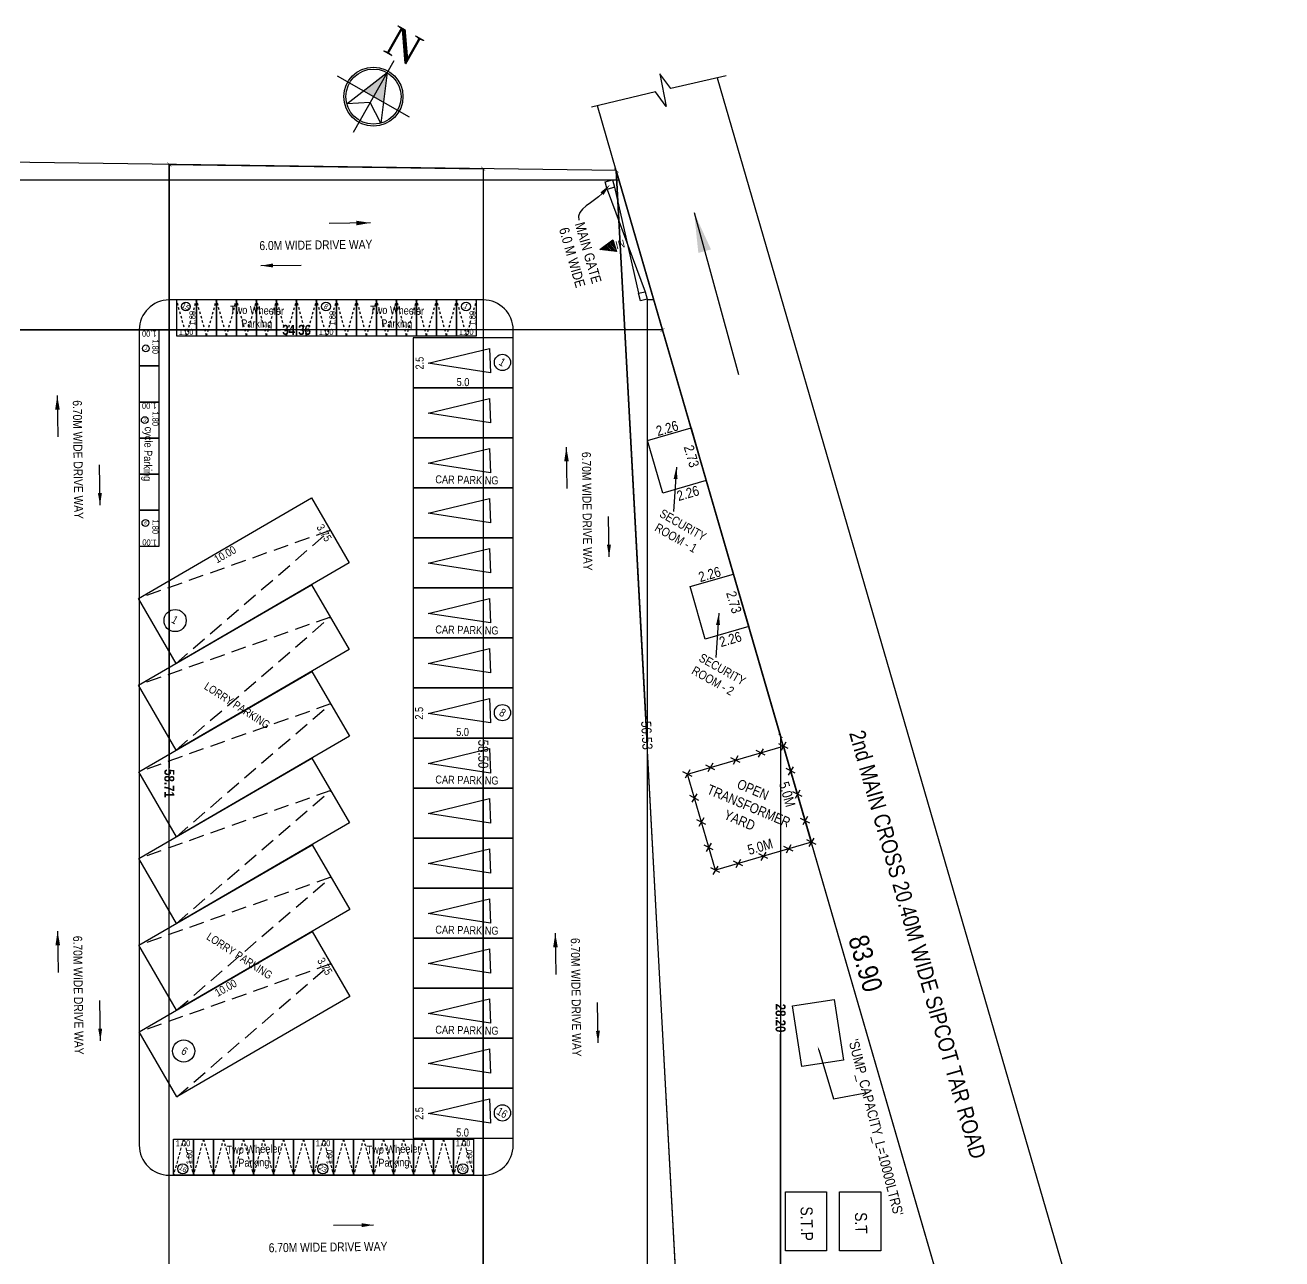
# Model space of a CAD drawing. Header units: metres. Extents: x -488 to 4759, y 38 to 2071.
# Drawn here: x 3137.4 to 3200.2, y 71.5 to 133.2 of the extents above; entities that cross this region are included whole.
import ezdxf
from ezdxf import colors
from ezdxf.entities.mleader import LeaderData, LeaderLine
from ezdxf.lldxf.tags import DXFTag
from ezdxf.math import Vec2, Vec3

# ---------------------------------------------------------------- set-up
doc = ezdxf.new("R2010")
doc.units = ezdxf.units.M
doc.header["$MEASUREMENT"] = 0
doc.linetypes.add('DASHED2', pattern=[0.375, 0.25, -0.125])
doc.linetypes.add('HIDDEN', pattern=[0.375, 0.25, -0.125])
doc.layers.add('0 @ 1', color=7, linetype='Continuous')
doc.styles.add('2', font='swissc.ttf', dxfattribs={"height": 0.23})
doc.styles.add('CODE', font='swissc.ttf', dxfattribs={"height": 0.25})
doc.styles.add('default_mm', font='ARIALN.TTF', dxfattribs={"height": 30})
doc.styles.get("Standard").update_dxf_attribs({"font": 'arial.ttf', "height": 0.23})
doc.styles.add('USA TEXT', font='GOTHIC.TTF', dxfattribs={"height": 0.5})
tags = doc.linetypes.add('00$1$HIDDEN', pattern=[0.375, 0.25, -0.125]).pattern_tags.tags
tags[6:7] = [DXFTag(74, 4), DXFTag(75, 0), DXFTag(340, '0'), DXFTag(46, 1.0), DXFTag(50, 0.0), DXFTag(44, 0.0), DXFTag(45, 0.0)]
tags[4:5] = [DXFTag(74, 4), DXFTag(75, 0), DXFTag(340, '0'), DXFTag(46, 1.0), DXFTag(50, 0.0), DXFTag(44, 0.0), DXFTag(45, 0.0)]
doc.dimstyles.new('OUTER', dxfattribs={"dimscale": 0, "dimtxt": 0.3, "dimasz": 0.18, "dimexe": 0.18, "dimexo": 0.0625, "dimgap": 0.09, "dimtad": 0, "dimzin": 0, "dimdsep": 46, "dimtxsty": 'CODE', "dimcen": 0.09, "dimse1": 1, "dimse2": 1, "dimclrd": 8, "dimclrt": 1, "dimadec": 0, "dimazin": 0, "dimtfac": 1, "dimtofl": 0, "dimtmove": 0, "dimatfit": 3, "dimfxl": 0, "dimtolj": 1, "dimtzin": 0, "dimarcsym": 0})

# ---------------------------------------------------------------- blocks, each defined once
blk = doc.blocks.new('_ArchTick')
at = {"const_width": 0.15}
blk.add_lwpolyline([(-0.5, -0.5), (0.5, 0.5)], dxfattribs=at)
blk = doc.blocks.new('*D431')
at = {"color": 0, "lineweight": -2, "ltscale": 400}
for p, q in [((3134.923, 117.933), (3150.175, 117.933)), ((3169.278, 117.934), (3151.796, 117.933))]:
    blk.add_line(p, q, dxfattribs=at)
at = {"layer": 'Defpoints', "color": 0, "lineweight": -2, "ltscale": 400}
for p in [(3134.923, 117.933), (3169.278, 117.934), (3169.278, 117.934)]:
    blk.add_point(p, dxfattribs=at)
at = {"color": 0, "lineweight": -2, "ltscale": 400, "xscale": 0.2, "yscale": 0.2, "zscale": 0.2}
for p, rotation in [((3134.923, 117.933), 180.0004421320107), ((3169.278, 117.934), 0.0004421320106952)]:
    blk.add_blockref('_ArchTick', p, dxfattribs=dict(at, rotation=rotation))
at = {"color": 0, "ltscale": 400, "insert": (3150.986, 117.933), "char_height": 0.25, "attachment_point": 5, "rotation": 0.00044, "style": 'CODE'}
blk.add_mtext('\\A1;{\\fSwis721 Cn BT|b1|i0|c0|p34;\\H2x;34.36}', dxfattribs=at)
blk = doc.blocks.new('*D415')
at = {"color": 0, "lineweight": -2, "ltscale": 400}
for p, q in [((3160.313, 125.992), (3160.313, 97.549)), ((3160.313, 67.494), (3160.313, 95.937))]:
    blk.add_line(p, q, dxfattribs=at)
at = {"layer": 'Defpoints', "color": 0, "lineweight": -2, "ltscale": 400}
for p in [(3160.313, 125.992), (3160.313, 125.992), (3160.313, 67.494)]:
    blk.add_point(p, dxfattribs=at)
at = {"color": 0, "lineweight": -2, "ltscale": 400, "xscale": 0.2, "yscale": 0.2, "zscale": 0.2}
for p, rotation in [((3160.313, 125.992), 90.00044213217377), ((3160.313, 67.494), 270.0004421321738)]:
    blk.add_blockref('_ArchTick', p, dxfattribs=dict(at, rotation=rotation))
at = {"color": 0, "ltscale": 400, "insert": (3160.313, 96.743), "char_height": 0.25, "attachment_point": 5, "rotation": 270.00044, "style": 'CODE'}
blk.add_mtext('\\A1;{\\H2x;58.50}', dxfattribs=at)
blk = doc.blocks.new('*D414')
at = {"color": 0, "lineweight": -2, "ltscale": 400}
for p, q in [((3144.623, 126.206), (3144.623, 96.045)), ((3144.623, 67.493), (3144.623, 94.5))]:
    blk.add_line(p, q, dxfattribs=at)
at = {"layer": 'Defpoints', "color": 0, "lineweight": -2, "ltscale": 400}
for p in [(3144.623, 126.206), (3144.623, 126.206), (3144.623, 67.493)]:
    blk.add_point(p, dxfattribs=at)
at = {"color": 0, "lineweight": -2, "ltscale": 400, "xscale": 0.2, "yscale": 0.2, "zscale": 0.2}
for p, rotation in [((3144.623, 126.206), 90.00044213212631), ((3144.623, 67.493), 270.0004421321263)]:
    blk.add_blockref('_ArchTick', p, dxfattribs=dict(at, rotation=rotation))
at = {"color": 0, "ltscale": 400, "insert": (3144.623, 95.272), "char_height": 0.25, "attachment_point": 5, "rotation": 270.00044, "style": 'CODE'}
blk.add_mtext('\\A1;{\\fSwis721 Cn BT|b1|i0|c0|p34;\\H2x;58.71}', dxfattribs=at)
blk = doc.blocks.new('*D403')
at = {"color": 0, "lineweight": -2}
for p, q in [((3166.963, 125.901), (3168.444, 98.481)), ((3170.013, 69.454), (3168.531, 96.874))]:
    blk.add_line(p, q, dxfattribs=at)
at = {"layer": 'Defpoints', "color": 0, "lineweight": -2}
for p in [(3166.963, 125.901), (3170.013, 69.454), (3170.013, 69.454)]:
    blk.add_point(p, dxfattribs=at)
at = {"color": 0, "lineweight": -2, "xscale": 0.2, "yscale": 0.2, "zscale": 0.2}
for p, rotation in [((3166.963, 125.901), 93.09340992295216), ((3170.013, 69.454), 273.0934099229521)]:
    blk.add_blockref('_ArchTick', p, dxfattribs=dict(at, rotation=rotation))
at = {"color": 0, "lineweight": -2, "insert": (3168.488, 97.677), "char_height": 0.25, "attachment_point": 5, "rotation": 273.09341, "style": 'CODE'}
blk.add_mtext('\\A1;{\\H2x;56.53}', dxfattribs=at)
blk = doc.blocks.new('*D402')
at = {"color": 0, "lineweight": -2}
for p, q in [((3175.173, 97.646), (3175.173, 84.359)), ((3175.173, 69.454), (3175.173, 82.74))]:
    blk.add_line(p, q, dxfattribs=at)
at = {"layer": 'Defpoints', "color": 0, "lineweight": -2}
for p in [(3175.173, 97.646), (3175.173, 97.646), (3175.173, 69.454)]:
    blk.add_point(p, dxfattribs=at)
at = {"color": 0, "lineweight": -2, "xscale": 0.2, "yscale": 0.2, "zscale": 0.2}
for p, rotation in [((3175.173, 97.646), 90.00044201734514), ((3175.173, 69.454), 270.0004420173451)]:
    blk.add_blockref('_ArchTick', p, dxfattribs=dict(at, rotation=rotation))
at = {"color": 0, "lineweight": -2, "insert": (3175.173, 83.55), "char_height": 0.25, "attachment_point": 5, "rotation": 270.00044, "style": 'CODE'}
blk.add_mtext('\\A1;{\\fSwis721 Cn BT|b1|i0|c0|p34;\\H2x;28.20}', dxfattribs=at)

msp = doc.modelspace()

# ---------------------------------------------------------------- hatches: boundary and pattern name
h = msp.add_hatch(color=256)
h.paths.add_polyline_path([(3155.32378, 129.312), (3154.82789, 129.59423), (3155.50926, 130.7914)])
h.paths.add_polyline_path([(3154.82789, 129.59423), (3154.332, 129.87646), (3155.50926, 130.7914)])
at = {"lineweight": 30}
h = msp.add_hatch(dxfattribs=at)
h.set_pattern_fill('ANSI31', color=256, scale=0.485522, angle=-453.9284197)
h.set_pattern_definition([(311.0715803, (398.36681, -4163.292055), (0.0457536973, 0.0398735461), [])])
h.paths.add_polyline_path([(3166.96992, 121.85805), (3166.78861, 122.43157), (3166.13961, 121.95702)])

# ---------------------------------------------------------------- linework, layer by layer
for p, q in [((3155.84994, 131.38999), (3153.80584, 127.79847)), ((3156.62365, 128.57218), (3153.03213, 130.61628)), ((3166.96252, 125.9014), (3166.02117, 129.14105))]:
    msp.add_line(p, q)
for p, q in [((3166.88102, 125.06072), (3168.07848, 119.76604)), ((3166.51642, 124.9583), (3168.40467, 119.84236)), ((3174.40719, 96.68432), (3173.94908, 96.9187)), ((3174.29946, 97.01068), (3174.05681, 96.59234)), ((3175.55067, 97.01658), (3175.09256, 97.25097)), ((3175.44294, 97.34295), (3175.20029, 96.9246)), ((3171.89082, 95.95313), (3171.4327, 96.18751)), ((3171.78309, 96.27949), (3171.54043, 95.86115)), ((3173.14997, 96.319), (3172.69185, 96.55339)), ((3173.04224, 96.64537), (3172.79958, 96.22702)), ((3175.80127, 96.10977), (3175.55862, 95.69142)), ((3170.74926, 95.62142), (3170.29115, 95.85581)), ((3170.64153, 95.94779), (3170.39888, 95.52944)), ((3175.909, 95.7834), (3175.45089, 96.01779)), ((3176.24825, 94.61588), (3175.79014, 94.85026)), ((3176.14052, 94.94224), (3175.89787, 94.5239)), ((3171.09574, 94.42903), (3170.63762, 94.66342)), ((3170.98801, 94.7554), (3170.74535, 94.33705)), ((3176.52428, 93.62154), (3176.28163, 93.2032)), ((3171.44684, 93.22072), (3170.98873, 93.45511)), ((3171.33911, 93.54708), (3171.09646, 93.12874)), ((3176.63201, 93.29518), (3176.1739, 93.52957)), ((3176.94583, 92.21517), (3176.48772, 92.44956)), ((3176.8381, 92.54154), (3176.59545, 92.12319)), ((3171.81282, 91.96121), (3171.35471, 92.1956)), ((3171.70509, 92.28757), (3171.46244, 91.86923)), ((3174.54513, 91.51759), (3174.08701, 91.75198)), ((3174.4374, 91.84396), (3174.19474, 91.42561)), ((3175.80235, 91.88291), (3175.34424, 92.1173)), ((3175.69462, 92.20927), (3175.45197, 91.79093)), ((3172.03669, 91.14638), (3171.79404, 90.72804)), ((3173.28598, 91.15172), (3172.82786, 91.38611)), ((3173.17825, 91.47808), (3172.93559, 91.05974)), ((3172.14442, 90.82001), (3171.68631, 91.0544))]:
    msp.add_line(p, q, dxfattribs=at)
at = {"linetype": 'HIDDEN', "lineweight": 30, "ltscale": 0.5}
for p, q in [((3145.48563, 117.6334), (3144.98562, 119.4334)), ((3145.48563, 117.6334), (3145.98562, 119.43341)), ((3146.48563, 117.63341), (3145.98562, 119.43341)), ((3146.48563, 117.63341), (3146.98562, 119.43342)), ((3147.48563, 117.63342), (3146.98562, 119.43342)), ((3147.48563, 117.63342), (3147.98562, 119.43342)), ((3148.48563, 117.63343), (3147.98562, 119.43342)), ((3148.48563, 117.63343), (3148.98562, 119.43343)), ((3149.48563, 117.63343), (3148.98562, 119.43343)), ((3149.48563, 117.63343), (3149.98562, 119.43344)), ((3150.48563, 117.63344), (3149.98562, 119.43344)), ((3150.48563, 117.63344), (3150.98562, 119.43345)), ((3151.48563, 117.63345), (3150.98562, 119.43345)), ((3151.48563, 117.63345), (3151.98562, 119.43345)), ((3152.48563, 117.63346), (3151.98562, 119.43345)), ((3152.48563, 117.63346), (3152.98562, 119.43346)), ((3153.48563, 117.63347), (3152.98562, 119.43346)), ((3153.48563, 117.63347), (3153.98562, 119.43347)), ((3154.48563, 117.63347), (3153.98562, 119.43347)), ((3154.48563, 117.63347), (3154.98562, 119.43348)), ((3155.48563, 117.63348), (3154.98562, 119.43348)), ((3155.48563, 117.63348), (3155.98562, 119.43348)), ((3156.48563, 117.63349), (3155.98562, 119.43348)), ((3156.48563, 117.63349), (3156.98562, 119.43349)), ((3157.48563, 117.6335), (3156.98562, 119.43349)), ((3157.48563, 117.6335), (3157.98562, 119.4335)), ((3158.48563, 117.6335), (3157.98562, 119.4335)), ((3158.48563, 117.6335), (3158.98562, 119.43351)), ((3159.48563, 117.63351), (3158.98562, 119.43351)), ((3159.48563, 117.63351), (3159.98562, 119.43352)), ((3145.32774, 77.4934), (3144.82775, 75.6934)), ((3145.32774, 77.4934), (3145.82775, 75.69341)), ((3146.32774, 77.49341), (3145.82775, 75.69341)), ((3146.32774, 77.49341), (3146.82775, 75.69341)), ((3147.32774, 77.49342), (3146.82775, 75.69341)), ((3147.32774, 77.49342), (3147.82775, 75.69342)), ((3148.32774, 77.49343), (3147.82775, 75.69342)), ((3148.32774, 77.49343), (3148.82775, 75.69343)), ((3149.32774, 77.49343), (3148.82775, 75.69343)), ((3149.32774, 77.49343), (3149.82775, 75.69344)), ((3150.32774, 77.49344), (3149.82775, 75.69344)), ((3150.32774, 77.49344), (3150.82775, 75.69344)), ((3151.32774, 77.49345), (3150.82775, 75.69344)), ((3151.32774, 77.49345), (3151.82775, 75.69345)), ((3152.32774, 77.49346), (3151.82775, 75.69345)), ((3152.32774, 77.49346), (3152.82775, 75.69346)), ((3153.32774, 77.49346), (3152.82775, 75.69346)), ((3153.32774, 77.49346), (3153.82775, 75.69347)), ((3154.32774, 77.49347), (3153.82775, 75.69347)), ((3154.32774, 77.49347), (3154.82775, 75.69348)), ((3155.32774, 77.49348), (3154.82775, 75.69348)), ((3155.32774, 77.49348), (3155.82775, 75.69348)), ((3156.32774, 77.49349), (3155.82775, 75.69348)), ((3156.32774, 77.49349), (3156.82775, 75.69349)), ((3157.32774, 77.49349), (3156.82775, 75.69349)), ((3157.32774, 77.49349), (3157.82775, 75.6935)), ((3158.32774, 77.4935), (3157.82775, 75.6935)), ((3158.32774, 77.4935), (3158.82775, 75.69351)), ((3159.32774, 77.49351), (3158.82775, 75.69351)), ((3159.32774, 77.49351), (3159.82775, 75.69351))]:
    msp.add_line(p, q, dxfattribs=at)
at = {"linetype": 'DASHED2', "lineweight": 30, "ltscale": 3}
for p, q in [((3152.66845, 107.91655), (3143.07926, 104.51609)), ((3144.96247, 101.27324), (3152.66845, 107.91655)), ((3152.67575, 103.58432), (3143.08656, 100.18385)), ((3144.96977, 96.94101), (3152.67575, 103.58432)), ((3152.68304, 99.25208), (3143.09386, 95.85162)), ((3144.97707, 92.60877), (3152.68304, 99.25208)), ((3152.69034, 94.91984), (3143.10115, 91.51938)), ((3144.98436, 88.27654), (3152.69034, 94.91984)), ((3152.69764, 90.58761), (3143.10845, 87.18714)), ((3144.99166, 83.9443), (3152.69764, 90.58761)), ((3152.70493, 86.25537), (3143.11575, 82.85491)), ((3144.99896, 79.61207), (3152.70493, 86.25537))]:
    msp.add_line(p, q, dxfattribs=at)
for points in [[(3154.65755, 129.29494), (3153.49956, 129.2295), (3155.50926, 130.7914), (3155.19262, 128.2659), (3154.65755, 129.29494)], [(3172.0082, 130.53625), (3196.76605, 45.33267), (3200.22947, 45.33267)]]:
    msp.add_lwpolyline(points)
at = {"lineweight": 30}
for points in [[(3172.45168, 130.63825), (3169.68803, 130.00261), (3169.13898, 130.73798), (3169.45408, 129.09916), (3168.92476, 129.82616), (3165.72472, 129.0711)], [(3166.96992, 121.85805), (3166.13961, 121.95702), (3166.78861, 122.43157), (3166.96992, 121.85805)]]:
    msp.add_lwpolyline(points, dxfattribs=at)
at = {"ltscale": 400}
for points in [[(3050.9733, 127.48267), (3050.9733, 45.33267), (3190.3733, 45.33375), (3166.96252, 125.9014)], [(3144.62313, 67.4934), (3144.62268, 126.20595), (3160.31268, 125.99205), (3160.31313, 67.49352), (3144.62313, 67.4934)], [(3170.01311, 69.45359), (3166.96252, 125.9014), (3175.1729, 97.64558), (3175.17311, 69.45363), (3170.01311, 69.45359)], [(3134.92274, 117.93332), (3134.92329, 55.03332), (3187.55475, 55.03373), (3169.27775, 117.93359), (3134.92274, 117.93328)], [(3151.72685, 109.53797), (3153.61005, 106.29513), (3144.96247, 101.27324), (3143.07926, 104.51609)], [(3151.73414, 105.20574), (3153.61735, 101.96289), (3144.96977, 96.94101), (3143.08656, 100.18385)], [(3151.74144, 100.8735), (3153.62465, 97.63066), (3144.97707, 92.60877), (3143.09386, 95.85162)], [(3151.74874, 96.54127), (3153.63194, 93.29842), (3144.98436, 88.27654), (3143.10115, 91.51938)], [(3151.75603, 92.20903), (3153.63924, 88.96619), (3144.99166, 83.9443), (3143.10845, 87.18714)], [(3151.76333, 87.8768), (3153.64654, 84.63395), (3144.99896, 79.61207), (3143.11575, 82.85491)]]:
    msp.add_lwpolyline(points, close=True, dxfattribs=at)
at = {"linetype": 'ByBlock', "ltscale": 400}
for points in [[(3100.97587, 45.33306), (3100.98955, 46.32617, 0.41825521), (3100.48959, 46.83306), (3054.57329, 46.8327, -0.41421356), (3053.07328, 48.33269), (3053.07269, 123.93269, -0.41421356), (3054.57268, 125.4327), (3167.09846, 125.43357)], [(3168.84189, 119.43358), (3168.51273, 119.43358), (3168.51328, 48.33358, -0.41421356), (3167.01329, 46.83357), (3107.68762, 46.83311, 0.41018343), (3107.18767, 46.34), (3107.17381, 45.33311)]]:
    msp.add_lwpolyline(points, format="xyb", dxfattribs=at)
at = {"lineweight": 30}
for points in [[(3166.77846, 125.43357), (3166.88107, 125.06073), (3166.51642, 124.9583), (3166.41317, 125.33356)], [(3168.40467, 119.84236), (3168.50084, 119.46667), (3168.17077, 119.38934), (3168.07848, 119.76604)]]:
    msp.add_lwpolyline(points, close=True, dxfattribs=at)
at = {"linetype": 'ByBlock', "ltscale": 400}
msp.add_lwpolyline([(3160.31273, 119.43352), (3144.62273, 119.4334, 0.41421356), (3143.12274, 117.93339), (3143.12305, 77.19339, 0.41421356), (3144.62307, 75.6934), (3160.31307, 75.69352, 0.41421356), (3161.81305, 77.19353), (3161.81274, 117.93353, 0.41421356)], format="xyb", close=True, dxfattribs=at)
at = {"linetype": 'Continuous'}
for points in [[(3144.98563, 117.6334), (3145.98563, 117.63341), (3145.98562, 119.43341), (3144.98562, 119.4334), (3144.98563, 117.6334)], [(3145.98563, 117.63341), (3146.98563, 117.63342), (3146.98562, 119.43342), (3145.98562, 119.43341), (3145.98563, 117.63341)], [(3146.98563, 117.63342), (3147.98563, 117.63342), (3147.98562, 119.43342), (3146.98562, 119.43342), (3146.98563, 117.63342)], [(3147.98563, 117.63342), (3148.98563, 117.63343), (3148.98562, 119.43343), (3147.98562, 119.43342), (3147.98563, 117.63342)], [(3148.98563, 117.63343), (3149.98563, 117.63344), (3149.98562, 119.43344), (3148.98562, 119.43343), (3148.98563, 117.63343)], [(3149.98563, 117.63344), (3150.98563, 117.63345), (3150.98562, 119.43345), (3149.98562, 119.43344), (3149.98563, 117.63344)], [(3150.98563, 117.63345), (3151.98563, 117.63345), (3151.98562, 119.43345), (3150.98562, 119.43345), (3150.98563, 117.63345)], [(3151.98563, 117.63345), (3152.98563, 117.63346), (3152.98562, 119.43346), (3151.98562, 119.43345), (3151.98563, 117.63345)], [(3152.98563, 117.63346), (3153.98563, 117.63347), (3153.98562, 119.43347), (3152.98562, 119.43346), (3152.98563, 117.63346)], [(3153.98563, 117.63347), (3154.98563, 117.63348), (3154.98562, 119.43348), (3153.98562, 119.43347), (3153.98563, 117.63347)], [(3154.98563, 117.63348), (3155.98563, 117.63348), (3155.98562, 119.43348), (3154.98562, 119.43348), (3154.98563, 117.63348)], [(3155.98563, 117.63348), (3156.98563, 117.63349), (3156.98562, 119.43349), (3155.98562, 119.43348), (3155.98563, 117.63348)], [(3156.98563, 117.63349), (3157.98563, 117.6335), (3157.98562, 119.4335), (3156.98562, 119.43349), (3156.98563, 117.63349)], [(3157.98563, 117.6335), (3158.98563, 117.63351), (3158.98562, 119.43351), (3157.98562, 119.4335), (3157.98563, 117.6335)], [(3158.98563, 117.63351), (3159.98563, 117.63352), (3159.98562, 119.43352), (3158.98562, 119.43351), (3158.98563, 117.63351)], [(3156.81276, 115.04349), (3161.81276, 115.04353), (3161.81274, 117.54353), (3156.81274, 117.54349)], [(3156.81278, 112.54349), (3161.81278, 112.54353), (3161.81276, 115.04353), (3156.81276, 115.04349)], [(3156.8128, 110.04349), (3161.8128, 110.04353), (3161.81278, 112.54353), (3156.81278, 112.54349)], [(3156.81282, 107.54349), (3161.81282, 107.54353), (3161.8128, 110.04353), (3156.8128, 110.04349)], [(3156.81284, 105.04349), (3161.81284, 105.04353), (3161.81282, 107.54353), (3156.81282, 107.54349)], [(3156.81286, 102.54349), (3161.81286, 102.54353), (3161.81284, 105.04353), (3156.81284, 105.04349)], [(3156.81288, 100.04349), (3161.81288, 100.04353), (3161.81286, 102.54353), (3156.81286, 102.54349)], [(3156.8129, 97.54349), (3161.8129, 97.54353), (3161.81288, 100.04353), (3156.81288, 100.04349)], [(3156.81292, 95.04349), (3161.81292, 95.04353), (3161.8129, 97.54353), (3156.8129, 97.54349)], [(3156.81294, 92.54349), (3161.81294, 92.54353), (3161.81292, 95.04353), (3156.81292, 95.04349)], [(3156.81296, 90.04349), (3161.81296, 90.04353), (3161.81294, 92.54353), (3156.81294, 92.54349)], [(3156.81297, 87.54349), (3161.81297, 87.54353), (3161.81296, 90.04353), (3156.81296, 90.04349)], [(3156.81299, 85.04349), (3161.81299, 85.04353), (3161.81297, 87.54353), (3156.81297, 87.54349)], [(3156.81301, 82.54349), (3161.81301, 82.54353), (3161.81299, 85.04353), (3156.81299, 85.04349)], [(3156.81303, 80.04349), (3161.81303, 80.04353), (3161.81301, 82.54353), (3156.81301, 82.54349)], [(3156.81305, 77.54349), (3161.81305, 77.54353), (3161.81303, 80.04353), (3156.81303, 80.04349)], [(3144.82774, 77.4934), (3145.82774, 77.49341), (3145.82775, 75.69341), (3144.82775, 75.6934), (3144.82774, 77.4934)], [(3145.82774, 77.49341), (3146.82774, 77.49341), (3146.82775, 75.69341), (3145.82775, 75.69341), (3145.82774, 77.49341)], [(3146.82774, 77.49341), (3147.82774, 77.49342), (3147.82775, 75.69342), (3146.82775, 75.69341), (3146.82774, 77.49341)], [(3147.82774, 77.49342), (3148.82774, 77.49343), (3148.82775, 75.69343), (3147.82775, 75.69342), (3147.82774, 77.49342)], [(3148.82774, 77.49343), (3149.82774, 77.49344), (3149.82775, 75.69344), (3148.82775, 75.69343), (3148.82774, 77.49343)], [(3149.82774, 77.49344), (3150.82774, 77.49344), (3150.82775, 75.69344), (3149.82775, 75.69344), (3149.82774, 77.49344)], [(3150.82774, 77.49344), (3151.82774, 77.49345), (3151.82775, 75.69345), (3150.82775, 75.69344), (3150.82774, 77.49344)], [(3151.82774, 77.49345), (3152.82774, 77.49346), (3152.82775, 75.69346), (3151.82775, 75.69345), (3151.82774, 77.49345)], [(3152.82774, 77.49346), (3153.82774, 77.49347), (3153.82775, 75.69347), (3152.82775, 75.69346), (3152.82774, 77.49346)], [(3153.82774, 77.49347), (3154.82774, 77.49348), (3154.82775, 75.69348), (3153.82775, 75.69347), (3153.82774, 77.49347)], [(3154.82774, 77.49348), (3155.82774, 77.49348), (3155.82775, 75.69348), (3154.82775, 75.69348), (3154.82774, 77.49348)], [(3155.82774, 77.49348), (3156.82774, 77.49349), (3156.82775, 75.69349), (3155.82775, 75.69348), (3155.82774, 77.49348)], [(3156.82774, 77.49349), (3157.82774, 77.4935), (3157.82775, 75.6935), (3156.82775, 75.69349), (3156.82774, 77.49349)], [(3157.82774, 77.4935), (3158.82774, 77.49351), (3158.82775, 75.69351), (3157.82775, 75.6935), (3157.82774, 77.4935)], [(3158.82774, 77.49351), (3159.82774, 77.49351), (3159.82775, 75.69351), (3158.82775, 75.69351), (3158.82774, 77.49351)]]:
    msp.add_lwpolyline(points, close=True, dxfattribs=at)
at = {"lineweight": -2}
for points in [[(3143.12274, 117.93335), (3143.12275, 116.13335), (3144.12275, 116.13336), (3144.12274, 117.93336)], [(3143.12275, 116.13335), (3143.12277, 114.33335), (3144.12277, 114.33336), (3144.12275, 116.13336)], [(3143.12277, 114.33335), (3143.12278, 112.53335), (3144.12278, 112.53336), (3144.12277, 114.33336)], [(3143.12278, 112.53335), (3143.1228, 110.73335), (3144.1228, 110.73336), (3144.12278, 112.53336)], [(3170.70093, 113.03574), (3171.46269, 110.41417), (3169.29245, 109.78356), (3168.5307, 112.40513)], [(3143.1228, 110.73335), (3143.12281, 108.93335), (3144.12281, 108.93336), (3144.1228, 110.73336)], [(3143.12281, 108.93335), (3143.12282, 107.13335), (3144.12282, 107.13336), (3144.12281, 108.93336)], [(3172.82123, 105.7388), (3173.58298, 103.11723), (3171.41275, 102.48662), (3170.65099, 105.10819)]]:
    msp.add_lwpolyline(points, close=True, dxfattribs=at)
at = {"linetype": '00$1$HIDDEN', "lineweight": 30, "ltscale": 2}
for points in [[(3157.55475, 116.27318), (3160.63067, 117.01294), (3160.68475, 115.79459)], [(3157.55477, 113.77318), (3160.63069, 114.51294), (3160.68477, 113.29459)], [(3157.55478, 111.27318), (3160.6307, 112.01294), (3160.68479, 110.79459)], [(3157.5548, 108.77318), (3160.63072, 109.51294), (3160.68481, 108.29459)], [(3157.55482, 106.27318), (3160.63074, 107.01294), (3160.68483, 105.79459)], [(3157.55484, 103.77318), (3160.63076, 104.51294), (3160.68485, 103.29459)], [(3157.55486, 101.27318), (3160.63078, 102.01294), (3160.68487, 100.79459)], [(3157.55488, 98.77318), (3160.6308, 99.51294), (3160.68489, 98.29459)], [(3157.5549, 96.27318), (3160.63082, 97.01294), (3160.68491, 95.79459)], [(3157.55492, 93.77318), (3160.63084, 94.51294), (3160.68493, 93.29459)], [(3157.55494, 91.27318), (3160.63086, 92.01294), (3160.68494, 90.79459)], [(3157.55496, 88.77318), (3160.63088, 89.51294), (3160.68496, 88.29459)], [(3157.55498, 86.27318), (3160.6309, 87.01294), (3160.68498, 85.79459)], [(3157.555, 83.77318), (3160.63092, 84.51294), (3160.685, 83.29459)], [(3157.55502, 81.27318), (3160.63094, 82.01294), (3160.68502, 80.79459)], [(3157.55504, 78.77318), (3160.63096, 79.51294), (3160.68504, 78.29459)]]:
    msp.add_lwpolyline(points, close=True, dxfattribs=at)
at = {"ltscale": 0.35}
msp.add_lwpolyline([(3170.52021, 95.73862), (3175.32161, 97.13378), (3176.71677, 92.33237), (3171.91536, 90.93721), (3170.52021, 95.73862)], close=True, dxfattribs=at)
msp.add_lwpolyline([(3177.86172, 84.48262), (3178.32833, 81.44711), (3176.2327, 81.12497), (3175.76609, 84.16049)], close=True)
at = {"linetype": 'ByBlock'}
for points in [[(3177.47816, 74.86515), (3177.47818, 71.91541), (3175.41531, 71.9154), (3175.41529, 74.86513)], [(3180.1838, 74.86488), (3180.18382, 71.91514), (3178.12095, 71.91513), (3178.12092, 74.86486)]]:
    msp.add_lwpolyline(points, close=True, dxfattribs=at)
for radius in [1.47588, 1.37749]:
    msp.add_circle((3154.82789, 129.59423), radius)
at = {"lineweight": 30}
for centre, radius in [((3145.45372, 119.1087), 0.21897), ((3152.45372, 119.10875), 0.21897), ((3159.45372, 119.10881), 0.21897), ((3144.91591, 103.41458), 0.55312), ((3145.34369, 81.90169), 0.55312), ((3145.29585, 76.01811), 0.25318), ((3152.29585, 76.01816), 0.25264), ((3159.29585, 76.01821), 0.2524)]:
    msp.add_circle(centre, radius, dxfattribs=at)
at = {"linetype": 'ByBlock', "lineweight": 30, "ltscale": 3}
for centre, radius in [((3143.45064, 117.01322), 0.17116), ((3161.27599, 116.31097), 0.40664), ((3143.39986, 113.4267), 0.17116), ((3143.43058, 108.29137), 0.17116), ((3161.27613, 98.81097), 0.40664), ((3161.27628, 78.81097), 0.40664)]:
    msp.add_circle(centre, radius, dxfattribs=at)

# ---------------------------------------------------------------- texts
at = {"attachment_point": 1}
for s, width, gutter_width, heights, insert, char_height, rotation, style in [('{\\Ftimes|c0;N}', 0.7437649, 1.28586, [0], (3155.99463, 133.1977), 1.5, 330.3538424, 'USA TEXT'), ("'SUMP_CAPACITY_L=10000LTRS'", 378.9892735, 150, [8.26319], (3179.0485, 82.54319), 0.5, 284.515665, 'default_mm')]:
    msp.add_mtext_dynamic_manual_height_columns(s, width=width, gutter_width=gutter_width, heights=heights, dxfattribs=dict(at, insert=insert, char_height=char_height, rotation=rotation, style=style))
at = {"linetype": 'ByBlock', "lineweight": 30, "style": '2'}
for s, insert, char_height, width, attachment_point, rotation in [('6.0M WIDE DRIVE WAY', (3149.12399, 122.37184), 0.448, 9.999999999999999e-16, 1, 0.718105), ('6.70M WIDE DRIVE WAY', (3140.24962, 114.42243), 0.448, 9.999999999999999e-16, 1, 270.718105), ('6.70M WIDE DRIVE WAY', (3165.69219, 111.84203), 0.448, 9.999999999999999e-16, 1, 270.718105), ('3.75', (3151.95959, 108.07234), 0.4, 1.1e-15, 7, 301.1632195), ('10.00', (3147.81188, 107.17335), 0.4, 1.1e-15, 3, 29.382541), ('1', (3145.10918, 103.55836), 0.4, 1.1e-15, 3, 330.3538424), ('6.70M WIDE DRIVE WAY', (3140.26553, 87.65948), 0.448, 9.999999999999999e-16, 1, 270.718105), ('6.70M WIDE DRIVE WAY', (3165.14114, 87.55422), 0.448, 9.999999999999999e-16, 1, 270.718105), ('3.75', (3151.99607, 86.41116), 0.4, 1.1e-15, 7, 301.1632195), ('10.00', (3147.84836, 85.51217), 0.4, 1.1e-15, 3, 29.382541), ('6', (3145.59714, 82.01116), 0.4, 1.1e-15, 3, 330.3538424), ('S.T.P', (3176.77346, 74.13733), 0.6, 2.4553937, 1, 270.8740504), ('S.T', (3179.49134, 73.85132), 0.6, 2.4553937, 1, 270.8740504), ('6.70M WIDE DRIVE WAY', (3149.58962, 72.29366), 0.448, 9.999999999999999e-16, 1, 0.718105)]:
    msp.add_mtext(s, dxfattribs=dict(at, insert=insert, char_height=char_height, width=width, attachment_point=attachment_point, rotation=rotation))
at = {"lineweight": 30, "attachment_point": 5}
for s, insert, char_height, rotation, style in [('\\A1;IN', (3167.1582, 122.21335), 0.4, 13.6656606, '2'), ('\\A1;1.80', (3145.77945, 118.52021), 0.3, 90.0004421, 'CODE'), ('\\A1;1.80', (3152.77945, 118.52027), 0.3, 90.0004421, 'CODE'), ('\\A1;1.80', (3159.77945, 118.52032), 0.3, 90.0004421, 'CODE'), ('\\A1;1.00', (3143.62367, 117.74882), 0.3, 179.2092618, 'CODE'), ('\\A1;1.00', (3145.46534, 117.83555), 0.3, 0.0004421, 'CODE'), ('\\A1;1.00', (3152.46534, 117.8356), 0.3, 0.0004421, 'CODE'), ('\\A1;1.00', (3159.46534, 117.83566), 0.3, 0.0004421, 'CODE'), ('\\A1;1.80', (3143.92917, 117.09938), 0.3, 269.2092618, 'CODE'), ('\\A1;1.00', (3143.6237, 114.14882), 0.3, 179.2092618, 'CODE'), ('\\A1;1.80', (3143.9292, 113.49938), 0.3, 269.2092618, 'CODE'), ('\\A1;1.80', (3143.92924, 108.09938), 0.3, 269.2092618, 'CODE'), ('\\A1;1.00', (3143.64079, 107.31294), 0.3, 177.3561553, 'CODE'), ('\\A1;1.00', (3145.30745, 77.29126), 0.3, 0.0004421, 'CODE'), ('\\A1;1.00', (3152.30745, 77.29131), 0.3, 0.0004421, 'CODE'), ('\\A1;1.00', (3159.30745, 77.29136), 0.3, 0.0004421, 'CODE'), ('\\A1;1.80', (3145.62157, 76.6066), 0.3, 90.0004421, 'CODE'), ('\\A1;1.80', (3152.62157, 76.60665), 0.3, 90.0004421, 'CODE'), ('\\A1;1.80', (3159.62157, 76.6067), 0.3, 90.0004421, 'CODE')]:
    msp.add_mtext(s, dxfattribs=dict(at, insert=insert, char_height=char_height, rotation=rotation, style=style))
at = {"linetype": 'ByBlock', "lineweight": 30, "char_height": 0.25, "attachment_point": 5, "rotation": 330.3538424}
for s, insert in [('{\\fArial CE|b0|i0|c238|p34;\\C0;1\\fArial CE|b0|i0|c0|p34;5}', (3145.44421, 119.10296)), ('{\\C0;8}', (3152.45956, 119.10352)), ('{\\C0;1}', (3159.45035, 119.11609)), ('{\\C0;16}', (3145.30673, 76.02273)), ('{\\C0;23}', (3152.30169, 76.0234)), ('{\\C0;30}', (3159.29247, 76.01093))]:
    msp.add_mtext_dynamic_manual_height_columns(s, width=0.3427956, gutter_width=45, heights=[0], dxfattribs=dict(at, insert=insert))
at = {"lineweight": 30}
for s, insert, char_height, width, attachment_point, rotation, style in [('\\A1;Two Wheeler Parking ', (3148.99979, 118.52181), 0.4, 3.345468, 5, 358.6562199, '2'), ('\\A1;Two Wheeler Parking ', (3155.99979, 118.52187), 0.4, 3.345468, 5, 358.6562199, '2'), ('\\A1;1', (3143.48149, 117.02361), 0.168364, 0.0883859, 5, 330.3538424, '2'), ('\\A1;2.5', (3157.13531, 116.27559), 0.4, 0.8030519, 5, 89.7692298, '2'), ('\\A1;1', (3161.26607, 116.32645), 0.4, 0.2150649, 5, 330.3538424, '2'), ('\\A1;5.0', (3159.30205, 115.3277), 0.4, 0.8030519, 5, 359.4839633, '2'), ('\\A1;cycle Parking ', (3143.5078, 111.73759), 0.4, 2.6772468, 5, 268.5306509, '2'), ('\\A1;3', (3143.4089, 113.43068), 0.168364, 0.0905228, 5, 330.3538424, '2'), ('\\A1; CAR PARKING', (3159.43489, 110.44042), 0.4, 3.903896, 5, 358.9647727, '2'), ('\\A1;6', (3143.43962, 108.29534), 0.168364, 0.0905228, 5, 330.3538424, '2'), ('\\A1; CAR PARKING', (3159.43495, 102.94042), 0.4, 3.903896, 5, 358.9647727, '2'), ('  LORRY PARKING ', (3146.33084, 100.49613), 0.4, 5.1145284, 1, 327.1588708, 'CODE'), ('\\A1;2.5', (3157.11289, 98.77805), 0.4, 0.8030519, 5, 89.7692298, '2'), ('\\A1;8', (3161.28122, 98.80752), 0.4, 0.2150649, 5, 330.3538424, '2'), ('\\A1;5.0', (3159.28081, 97.84182), 0.4, 0.8030519, 5, 359.4839633, '2'), ('\\A1; CAR PARKING', (3159.43501, 95.44042), 0.4, 3.903896, 5, 358.9647727, '2'), ('        OPEN \\PTRANSFORMER \\P        YARD  ', (3171.97019, 96.00947), 0.5, 3.0919169, 1, 337.1399726, '2'), ('5.0M', (3175.57236, 95.41372), 0.5, 1.279026, 1, 286.2024353, '2'), ('5.0M', (3173.47379, 92.17764), 0.5, 1.279026, 1, 16.2024353, '2'), ('\\A1; CAR PARKING', (3159.43507, 87.94042), 0.4, 3.903896, 5, 358.9647727, '2'), ('  LORRY PARKING ', (3146.4468, 87.98578), 0.4, 5.1145284, 1, 327.1588708, 'CODE'), ('\\A1; CAR PARKING', (3159.43511, 82.94042), 0.4, 3.903896, 5, 358.9647727, '2'), ('\\A1;2.5', (3157.12075, 78.77986), 0.4, 0.8030519, 5, 89.7692298, '2'), ('\\A1;16', (3161.26035, 78.8192), 0.4, 0.2150649, 5, 330.3538424, '2'), ('\\A1;5.0', (3159.27816, 77.82852), 0.4, 0.8030519, 5, 359.4839633, '2'), ('\\A1;Two Wheeler Parking ', (3148.8419, 76.60505), 0.4, 3.345468, 5, 1.3446643, '2'), ('\\A1;Two Wheeler Parking ', (3155.8419, 76.6051), 0.4, 3.345468, 5, 1.3446643, '2')]:
    msp.add_mtext(s, dxfattribs=dict(at, insert=insert, char_height=char_height, width=width, attachment_point=attachment_point, rotation=rotation, style=style))
at = {"lineweight": -2, "attachment_point": 5, "style": 'CODE'}
for s, insert, char_height, rotation in [('\\A1;2.26', (3169.50845, 113.01689), 0.5, 16.2024353), ('\\A1;2.73', (3170.72119, 111.62338), 0.5, 286.2024353), ('\\A1;2.26', (3170.54647, 109.77215), 0.5, 16.2024353), ('\\A1;2.26', (3171.62875, 105.71995), 0.5, 16.2024353), ('\\A1;2.73', (3172.84149, 104.32644), 0.5, 286.2024353), ('\\A1;2.26', (3172.66676, 102.47521), 0.5, 16.2024353), ('2nd MAIN CROSS 20.40M WIDE SIPCOT TAR ROAD', (3182.02595, 87.22451), 0.8, 285.960746), ('\\A1;83.90', (3179.42173, 86.27757), 1, 286.2024353)]:
    msp.add_mtext(s, dxfattribs=dict(at, insert=insert, char_height=char_height, rotation=rotation))
at = {"lineweight": -2, "char_height": 0.440585, "attachment_point": 1, "rotation": 330.3538424, "style": 'CODE'}
for s, insert, width in [('SECURITY \\P ROOM - 1', (3169.29979, 109.01065), 2.8427038), ('SECURITY \\PROOM - 2', (3171.26814, 101.80018), 3.002938)]:
    msp.add_mtext(s, dxfattribs=dict(at, insert=insert, width=width))

# ---------------------------------------------------------------- dimensions: what is measured, and where the dimension line sits
at = {"layer": '0 @ 1', "ltscale": 400}
for base, p1, p2, angle, override, picture, middle in [((3144.62268, 126.20595), (3144.62313, 67.4934), (3144.62268, 126.20595), 90.0004421, {"dimscale": 1, "dimtxt": 0.25, "dimasz": 0.2, "dimblk": 'ArchTick', "dimclrd": 0, "dimclrt": 0, "dimtix": 0, "dimtofl": 0, "dimtmove": 0, "dimatfit": 3, "dimfxl": 10}, '*D414', (3144.62292, 95.27236)), ((3169.27775, 117.93359), (3134.92274, 117.93332), (3169.27775, 117.93359), 0.0004421, {"dimscale": 1, "dimtxt": 0.25, "dimasz": 0.2, "dimblk": 'ArchTick', "dimclrd": 0, "dimclrt": 0, "dimtix": 0, "dimtofl": 0, "dimtmove": 0, "dimatfit": 3, "dimfxl": 0}, '*D431', (3150.98563, 117.93345))]:
    dim = msp.add_linear_dim(base=base, p1=p1, p2=p2, angle=angle, text='{\\fSwis721 Cn BT|b1|i0|c0|p34;\\H2x;<>}', dimstyle='OUTER', override=override, dxfattribs=at)
    dim.commit()
    dim.dimension.update_dxf_attribs({"geometry": picture, "text_midpoint": middle, "dimtype": 129})
dim = msp.add_aligned_dim(p1=(3160.31313, 67.49352), p2=(3160.31268, 125.99205), distance=0, text='{\\H2x;<>}', dimstyle='OUTER', override={"dimscale": 1, "dimtxt": 0.25, "dimasz": 0.2, "dimblk": 'ArchTick', "dimclrd": 0, "dimclrt": 0, "dimtix": 0, "dimtofl": 0, "dimtmove": 0, "dimatfit": 3, "dimfxl": 10}, dxfattribs=at)
dim.commit()
dim.dimension.update_dxf_attribs({"geometry": '*D415', "text_midpoint": (3160.3129, 96.74279)})
at = {"layer": '0 @ 1', "lineweight": -2}
for p1, p2, text, picture, middle in [((3166.96252, 125.9014), (3170.01311, 69.45359), '{\\H2x;<>}', '*D403', (3168.48782, 97.67749)), ((3175.17311, 69.45363), (3175.1729, 97.64558), '{\\fSwis721 Cn BT|b1|i0|c0|p34;\\H2x;28.20}', '*D402', (3175.17301, 83.54961))]:
    dim = msp.add_aligned_dim(p1=p1, p2=p2, distance=0, text=text, dimstyle='OUTER', override={"dimscale": 1, "dimtxt": 0.25, "dimasz": 0.2, "dimblk": 'ArchTick', "dimclrd": 0, "dimclrt": 0, "dimtix": 0, "dimtofl": 0, "dimtmove": 0, "dimatfit": 3, "dimfxl": 0}, dxfattribs=at)
    dim.commit()
    dim.dimension.update_dxf_attribs({"geometry": picture, "text_midpoint": middle})

# ---------------------------------------------------------------- leaders
at = {"lineweight": 30, "ltscale": 3}
ml = msp.add_multileader_mtext('Standard', dxfattribs=at)
ml.set_content('MAIN GATE \\P6.0 M WIDE', color=256, style='2')
ml.set_leader_properties()
ml.build(insert=Vec2(0, 0))
ml.multileader.update_dxf_attribs({"leader_type": 2, "text_right_attachment_type": 0, "dogleg_length": 6, "arrow_head_size": 0.6})
ctx = ml.context
ctx.base_point, ctx.char_height, ctx.arrow_head_size, ctx.landing_gap_size, ctx.plane_origin, ctx.plane_x_axis, ctx.plane_y_axis = Vec3(3165.08653, 123.4258), 0.5, 0.6, 0.21973, Vec3(3192.24543, 121.33519), Vec3(0.2772068, -0.96081028), Vec3(0.96081028, 0.2772068)
ctx.right_attachment, ctx.text_align_type = 0, 1
notes = []
notes.append((ctx, [(1, (1, 1, 0), (3165.04999, 123.55247), (0.2772068, -0.96081028), 0.13184, [(0, [(3166.64708, 125.19648)], 0, [])])]))
ctx.mtext.insert, ctx.mtext.text_direction, ctx.mtext.rotation, ctx.mtext.width, ctx.mtext.alignment, ctx.mtext.flow_direction = Vec3(3165.80456, 121.85711), Vec3(0.2772068, -0.96081028), 4.99327473, 3.3403896, 2, 5
ml = msp.add_multileader_mtext('Standard')
ml.set_content('', color=256)
ml.set_leader_properties()
ml.build(insert=Vec2(0, 0))
ml.multileader.update_dxf_attribs({"text_right_attachment_type": 6, "dogleg_length": 0.36, "arrow_head_size": 0.18})
ctx = ml.context
ctx.base_point, ctx.char_height, ctx.arrow_head_size, ctx.landing_gap_size, ctx.plane_origin, ctx.plane_x_axis, ctx.plane_y_axis = Vec3(3179.6062, 79.84514), 0.18, 0.18, 0.09, Vec3(3237.63034, 53.16139), Vec3(0.98302134, 0.18349127), Vec3(-0.18349127, 0.98302134)
ctx.right_attachment = 6
notes.append((ctx, [(1, (1, 1, 0), (3177.81499, 79.5108), (0.98302134, 0.18349127), 1.82215, [(0, [(3177.03103, 82.12823)], 0, [])])]))
ctx.mtext.insert, ctx.mtext.text_direction, ctx.mtext.rotation, ctx.mtext.flow_direction = Vec3(3179.67816, 79.95013), Vec3(0.98302134, 0.18349127), 0.18453686, 5
at = {"layer": '0 @ 1', "lineweight": -2}
for points, override in [([(3170.85278, 123.79892), (3173.06971, 115.71527)], {"dimscale": 1, "dimtxt": 0.25, "dimasz": 2, "dimgap": 0.09, "dimtad": 0, "dimclrd": 256, "dimclrt": 0, "dimfxl": 10}), ([(3169.96655, 111.08467), (3169.82652, 108.86723)], {"dimscale": 1, "dimtxt": 0.25, "dimasz": 0.6, "dimgap": 0.09, "dimtad": 0, "dimclrd": 256, "dimclrt": 0, "dimfxl": 0.18}), ([(3172.08684, 103.78773), (3171.94681, 101.57028)], {"dimscale": 1, "dimtxt": 0.25, "dimasz": 0.6, "dimgap": 0.09, "dimtad": 0, "dimclrd": 256, "dimclrt": 0, "dimfxl": 0.18})]:
    msp.add_leader(points, dimstyle='OUTER', override=override, dxfattribs=at)
at = {"layer": '0 @ 1', "lineweight": 30}
for points, override in [([(3154.67437, 123.28475), (3152.61048, 123.25888)], {"dimscale": 1, "dimasz": 0.7, "dimgap": 0.09, "dimtad": 0, "dimclrd": 256, "dimclrt": 0, "dimfxl": 6}), ([(3149.20016, 121.14687), (3151.20993, 121.17206)], {"dimscale": 1, "dimasz": 0.6, "dimgap": 0.09, "dimtad": 0, "dimclrd": 256, "dimclrt": 0, "dimfxl": 6}), ([(3139.02424, 114.65329), (3139.05011, 112.58939)], {"dimscale": 1, "dimasz": 0.7, "dimgap": 0.09, "dimtad": 0, "dimclrd": 256, "dimclrt": 0, "dimfxl": 6}), ([(3164.46681, 112.07288), (3164.49268, 110.00899)], {"dimscale": 1, "dimasz": 0.7, "dimgap": 0.09, "dimtad": 0, "dimclrd": 256, "dimclrt": 0, "dimfxl": 6}), ([(3141.16213, 109.17908), (3141.13694, 111.18884)], {"dimscale": 1, "dimasz": 0.6, "dimgap": 0.09, "dimtad": 0, "dimclrd": 256, "dimclrt": 0, "dimfxl": 6}), ([(3166.60469, 106.59867), (3166.5795, 108.60844)], {"dimscale": 1, "dimasz": 0.6, "dimgap": 0.09, "dimtad": 0, "dimclrd": 256, "dimclrt": 0, "dimfxl": 6}), ([(3139.04016, 87.89033), (3139.06603, 85.82644)], {"dimscale": 1, "dimasz": 0.7, "dimgap": 0.09, "dimtad": 0, "dimclrd": 256, "dimclrt": 0, "dimfxl": 6}), ([(3141.17804, 82.41612), (3141.15285, 84.42589)], {"dimscale": 1, "dimasz": 0.6, "dimgap": 0.09, "dimtad": 0, "dimclrd": 256, "dimclrt": 0, "dimfxl": 6}), ([(3154.83298, 73.20616), (3152.82321, 73.18097)], {"dimscale": 1, "dimasz": 0.6, "dimgap": 0.09, "dimtad": 0, "dimclrd": 256, "dimclrt": 0, "dimfxl": 6})]:
    msp.add_leader(points, dimstyle='OUTER', override=override, dxfattribs=at)
at = {"layer": '0 @ 1', "linetype": 'ByBlock', "lineweight": 30}
for points, override in [([(3163.91576, 87.78508), (3163.94163, 85.72119)], {"dimscale": 1, "dimasz": 0.7, "dimgap": 0.09, "dimtad": 0, "dimclrd": 256, "dimclrt": 0, "dimfxl": 6}), ([(3166.05364, 82.31087), (3166.02845, 84.32063)], {"dimscale": 1, "dimasz": 0.6, "dimgap": 0.09, "dimtad": 0, "dimclrd": 256, "dimclrt": 0, "dimfxl": 6})]:
    msp.add_leader(points, dimstyle='OUTER', override=override, dxfattribs=at)
for ctx, leaders in notes:
    for number, flags, end, landing, length, lines in leaders:
        leader = LeaderData()
        leader.index, (leader.has_last_leader_line, leader.has_dogleg_vector, leader.attachment_direction) = number, flags
        leader.last_leader_point, leader.dogleg_vector, leader.dogleg_length = Vec3(end), Vec3(landing), length
        for number, points, colour, breaks in lines:
            line = LeaderLine()
            line.index, line.vertices, line.color, line.breaks = number, Vec3.list(points), colors.encode_raw_color(colour), breaks
            leader.lines.append(line)
        ctx.leaders.append(leader)

doc.saveas('drawing.dxf')
